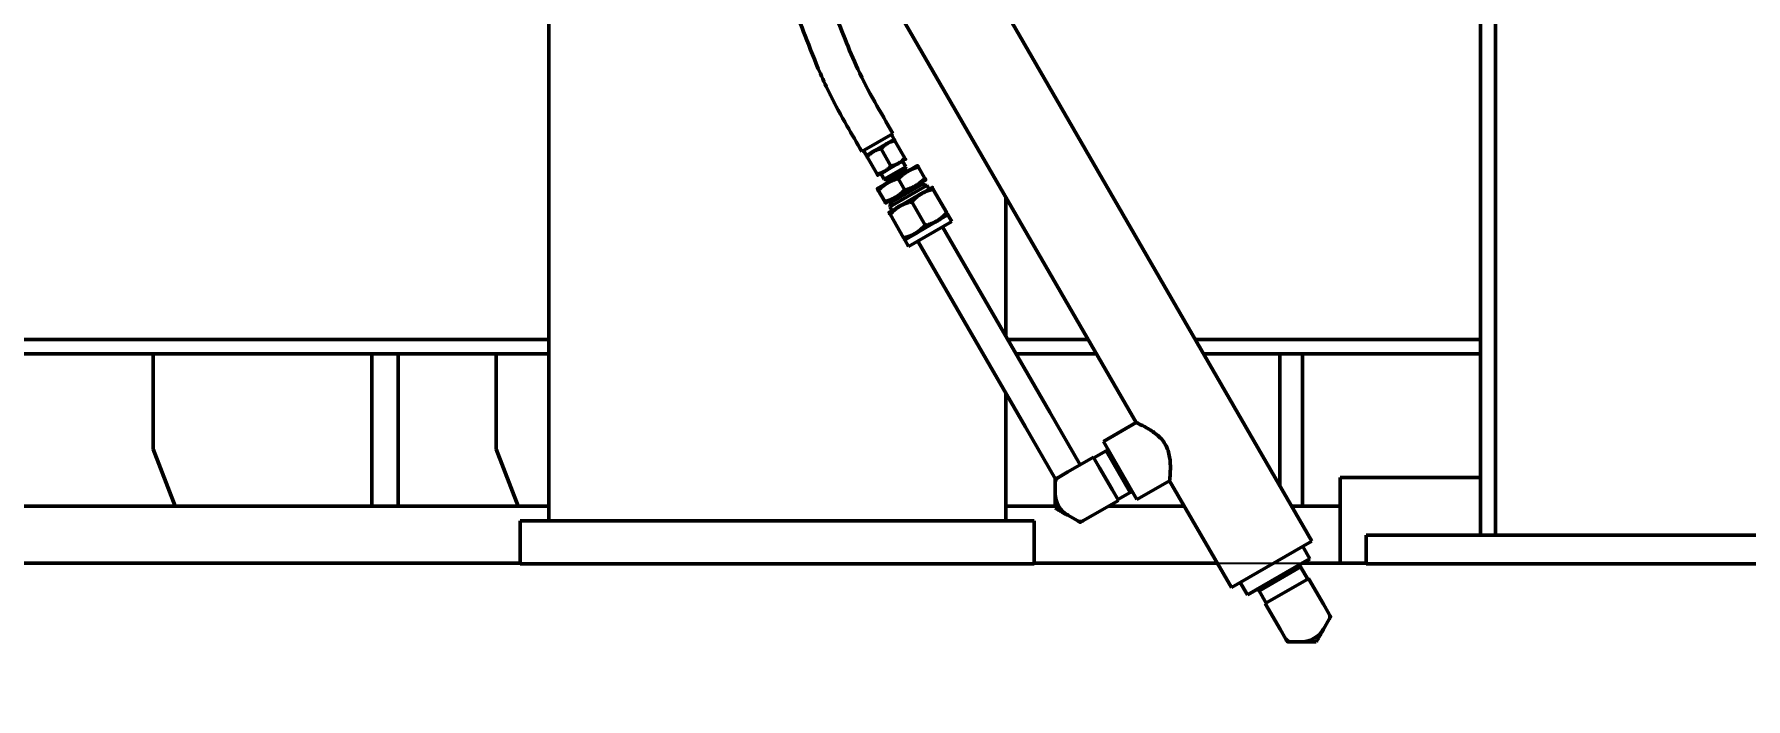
# Model space of a CAD drawing. Header units: inches. Extents: x 11 to 1621, y 11 to 1332.
# Drawn here: x 1264.19 to 1294.15, y 289.08 to 300.72 of the extents above; entities that cross this region are included whole.
import ezdxf

# ---------------------------------------------------------------- set-up
doc = ezdxf.new("R2010")
doc.units = ezdxf.units.IN
doc.header["$LTSCALE"] = 48
doc.header["$MEASUREMENT"] = 0
doc.linetypes.add('CHAIN', pattern=[0.7087, 0.4724, -0.0591, 0.1181, -0.0591])
doc.linetypes.add('DOUBLE_DASH_CHAIN', pattern=[1.2403, 0.6614, -0.0827, 0.1654, -0.0827, 0.1654, -0.0827])
for name, color, linetype, lineweight in [('Dimension (ANSI)', 7, 'Continuous', 25), ('Visible (ANSI)', 7, 'Continuous', 50), ('Work Plane (ANSI)', 7, 'DOUBLE_DASH_CHAIN', 25)]:
    doc.layers.add(name, color=color, linetype=linetype, lineweight=lineweight)
doc.styles.add('Dimension Text', font='tahoma.ttf')
doc.dimstyles.new('ELC FT', dxfattribs={"dimscale": 48, "dimtxt": 0.12, "dimasz": 0.098425, "dimexe": 0.05, "dimexo": 0.1, "dimgap": 0.031496, "dimtad": 1, "dimdec": 5, "dimzin": 3, "dimdsep": 46, "dimlunit": 4, "dimtxsty": 'Dimension Text', "dimcen": 0.09, "dimdle": 0.5, "dimclrd": 5, "dimclre": 5, "dimclrt": 256, "dimadec": 1, "dimazin": 3, "dimtfac": 0.833333, "dimtofl": 0, "dimtmove": 0, "dimatfit": 3, "dimfxl": 0, "dimfrac": 2, "dimtolj": 1, "dimtzin": 0, "dimlwd": 25, "dimlwe": 25, "dimarcsym": 0})

# ---------------------------------------------------------------- blocks, each defined once
blk = doc.blocks.new('*D39')
at = {"layer": 'Defpoints', "color": 0, "linetype": 'Continuous', "transparency": 16777216}
for p in [(1445.072, 324.19), (1247.197, 313.63), (1445.072, 253.693)]:
    blk.add_point(p, dxfattribs=at)
at = {"layer": 'Dimension (ANSI)', "color": 5, "linetype": 'Continuous', "lineweight": 25, "transparency": 16777216}
for p, q in [((1445.072, 319.39), (1445.072, 251.293)), ((1247.197, 308.83), (1247.197, 251.293)), ((1251.921, 253.693), (1440.348, 253.693))]:
    blk.add_line(p, q, dxfattribs=at)
at = {"layer": 'Dimension (ANSI)', "color": 5, "linetype": 'Continuous', "transparency": 16777216}
for points in [[(1251.921, 254.48), (1251.921, 252.905), (1247.197, 253.693)], [(1440.348, 254.48), (1440.348, 252.905), (1445.072, 253.693)]]:
    blk.add_solid(points, dxfattribs=at)
at = {"layer": 'Dimension (ANSI)', "linetype": 'Continuous', "lineweight": 25, "transparency": 16777216, "insert": (1346.134, 258.841), "char_height": 5.76, "attachment_point": 5, "style": 'Dimension Text'}
blk.add_mtext('\\A1;16\'-5 7/8"', dxfattribs=at)

msp = doc.modelspace()

# ---------------------------------------------------------------- linework, layer by layer
at = {"layer": 'Visible (ANSI)'}
for p, q in [((1289.769479, 291.942735), (1289.769479, 329.068464)), ((1289.509479, 291.942735), (1289.509479, 328.69438)), ((1277.835765, 306.937301), (1286.554375, 291.836226)), ((1276.428474, 306.124801), (1283.477834, 293.914952)), ((1273.196979, 292.192735), (1273.196979, 303.593586)), ((1278.678249, 298.662743), (1279.223845, 298.977743)), ((1278.757261, 298.59289), (1279.244833, 298.87439)), ((1279.194833, 298.960993), (1279.244833, 298.87439)), ((1279.221876, 298.981152), (1279.223845, 298.977743)), ((1279.432056, 298.54961), (1279.257177, 298.85251)), ((1278.67628, 298.666152), (1278.678249, 298.662743)), ((1278.707261, 298.679493), (1278.757261, 298.59289)), ((1278.944917, 298.26836), (1278.770037, 298.57126)), ((1279.188487, 298.408985), (1279.013607, 298.711885)), ((1279.079262, 298.316917), (1279.322832, 298.457542)), ((1279.322832, 298.457542), (1279.444616, 298.527855)), ((1279.39049, 298.496605), (1279.44924, 298.394847)), ((1278.957477, 298.246605), (1279.079262, 298.316917)), ((1279.011604, 298.277855), (1279.070354, 298.176097)), ((1279.070354, 298.176097), (1279.44924, 298.394847)), ((1279.12841, 298.160541), (1279.070354, 298.176097)), ((1279.476958, 298.315587), (1279.125135, 298.112462)), ((1279.12841, 298.160541), (1279.433684, 298.336791)), ((1279.12841, 298.160541), (1279.14841, 298.1259)), ((1279.431394, 297.988257), (1279.3157, 298.188645)), ((1279.433684, 298.336791), (1279.44924, 298.394847)), ((1279.433684, 298.336791), (1279.453684, 298.30215)), ((1279.65287, 298.41715), (1279.476958, 298.315587)), ((1279.621958, 298.06444), (1279.79787, 298.166002)), ((1279.783217, 298.191382), (1279.667523, 298.39177)), ((1279.125135, 298.112462), (1278.949224, 298.0109)), ((1279.079571, 297.785132), (1278.963877, 297.98552)), ((1279.094224, 297.759752), (1279.270135, 297.861315)), ((1279.817581, 298.069361), (1279.168062, 297.694361)), ((1279.736235, 298.091158), (1279.189859, 297.775708)), ((1279.270135, 297.861315), (1279.621958, 298.06444)), ((1279.72049, 297.925028), (1279.341604, 297.706278)), ((1279.736235, 298.091158), (1279.719235, 298.120602)), ((1279.909933, 298.034403), (1279.72049, 297.925028)), ((1279.736235, 298.091158), (1279.817581, 298.069361)), ((1279.855806, 298.003153), (1279.817581, 298.069361)), ((1279.929471, 298.000562), (1280.166395, 297.590198)), ((1281.196979, 295.430173), (1281.196979, 297.865507)), ((1279.341604, 297.706278), (1279.152161, 297.596903)), ((1279.189859, 297.775708), (1279.168062, 297.694361)), ((1279.206287, 297.628153), (1279.168062, 297.694361)), ((1279.171699, 297.563062), (1279.408623, 297.152698)), ((1279.189859, 297.775708), (1279.172859, 297.805152)), ((1279.550585, 297.781812), (1279.787509, 297.371448)), ((1279.99649, 297.446982), (1280.185933, 297.556357)), ((1280.254933, 297.436846), (1280.185933, 297.556357)), ((1280.254933, 297.436846), (1279.497161, 296.999346)), ((1279.617604, 297.228232), (1279.99649, 297.446982)), ((1280.092553, 297.343096), (1281.967553, 294.0955)), ((1279.428161, 297.118857), (1279.617604, 297.228232)), ((1279.497161, 296.999346), (1279.428161, 297.118857)), ((1279.65954, 297.093096), (1281.53454, 293.8455)), ((1247.571979, 295.371735), (1273.196979, 295.371735)), ((1281.230719, 295.371735), (1282.63676, 295.371735)), ((1284.513148, 295.371735), (1289.509479, 295.371735)), ((1247.571979, 295.121735), (1273.196979, 295.121735)), ((1266.273027, 295.121735), (1266.273027, 293.451101)), ((1270.099861, 295.121735), (1270.099861, 292.451101)), ((1270.561801, 295.121735), (1270.561801, 292.451101)), ((1272.278244, 293.451101), (1272.278244, 295.121735)), ((1281.375056, 295.121735), (1282.781097, 295.121735)), ((1284.657486, 295.121735), (1289.509479, 295.121735)), ((1285.997346, 295.121735), (1285.997346, 292.801028)), ((1286.394023, 295.121735), (1286.394023, 292.451101)), ((1281.196979, 292.192735), (1281.196979, 294.430173)), ((1282.498803, 293.175348), (1281.967553, 294.0955)), ((1281.53454, 293.8455), (1282.06579, 292.925348)), ((1283.477834, 293.914952), (1282.906608, 293.585154)), ((1266.65571, 292.451101), (1266.273027, 293.451101)), ((1272.660927, 292.451101), (1272.278244, 293.451101)), ((1282.954682, 293.418343), (1282.740081, 293.294443)), ((1282.906608, 293.585154), (1283.495108, 292.565842)), ((1282.991508, 293.438103), (1282.954682, 293.418343)), ((1282.954682, 293.418343), (1283.374682, 292.690882)), ((1282.282297, 293.050348), (1282.107297, 292.949312)), ((1282.282297, 293.050348), (1282.731331, 293.309598)), ((1282.731331, 293.309598), (1282.753206, 293.27171)), ((1282.840706, 293.120155), (1282.753206, 293.27171)), ((1282.840706, 293.120155), (1283.059456, 292.741269)), ((1282.063547, 292.671462), (1282.063547, 292.873535)), ((1283.146956, 292.589715), (1283.059456, 292.741269)), ((1284.066334, 292.89564), (1283.495108, 292.565842)), ((1284.066334, 292.89564), (1285.147084, 291.023726)), ((1289.509479, 292.951101), (1287.049479, 292.951101)), ((1287.049479, 291.451101), (1287.049479, 292.951101)), ((1270.095078, 292.451101), (1259.581696, 292.451101)), ((1270.095078, 292.451101), (1270.099861, 292.451101)), ((1270.099861, 292.451101), (1270.333636, 292.451101)), ((1273.196979, 292.451101), (1270.333636, 292.451101)), ((1282.063547, 292.451101), (1281.196979, 292.451101)), ((1282.719797, 292.292576), (1283.168831, 292.551826)), ((1284.322988, 292.451101), (1282.99437, 292.451101)), ((1283.146956, 292.589715), (1283.168831, 292.551826)), ((1283.374682, 292.690882), (1283.160081, 292.566982)), ((1283.410208, 292.712894), (1283.374682, 292.690882)), ((1287.049479, 292.451101), (1286.199377, 292.451101)), ((1272.696979, 291.442735), (1272.696979, 292.192735)), ((1272.696979, 292.192735), (1281.696979, 292.192735)), ((1281.696979, 291.442735), (1281.696979, 292.192735)), ((1282.457297, 292.19154), (1282.282297, 292.292576)), ((1282.719797, 292.292576), (1282.544797, 292.19154)), ((1287.504479, 291.942735), (1297.504479, 291.942735)), ((1287.504479, 291.442735), (1287.504479, 291.942735)), ((1285.147084, 291.023726), (1286.554375, 291.836226)), ((1286.397625, 291.745726), (1286.522625, 291.52922)), ((1272.696979, 291.451101), (1221.696979, 291.451101)), ((1272.696979, 291.442735), (1281.696979, 291.442735)), ((1284.900339, 291.451101), (1281.696979, 291.451101)), ((1285.428834, 290.89772), (1286.522625, 291.52922)), ((1285.632885, 290.967294), (1286.360346, 291.387294)), ((1286.338334, 291.422819), (1286.360346, 291.387294)), ((1286.360346, 291.387294), (1286.484246, 291.172693)), ((1287.049479, 291.451101), (1286.387319, 291.451101)), ((1287.049479, 291.451101), (1287.504479, 291.451101)), ((1287.504479, 291.442735), (1297.504479, 291.442735)), ((1285.303834, 291.114226), (1285.428834, 290.89772)), ((1285.613125, 291.00412), (1285.632885, 290.967294)), ((1285.632885, 290.967294), (1285.756785, 290.752693)), ((1285.931073, 290.853318), (1286.309959, 291.072068)), ((1286.461513, 291.159568), (1286.309959, 291.072068)), ((1286.461513, 291.159568), (1286.499402, 291.181443)), ((1286.758652, 290.732409), (1286.499402, 291.181443)), ((1285.741629, 290.743943), (1285.779518, 290.765818)), ((1286.000879, 290.294909), (1285.741629, 290.743943)), ((1285.931073, 290.853318), (1285.779518, 290.765818)), ((1286.758652, 290.732409), (1286.859688, 290.557409)), ((1286.859688, 290.469909), (1286.758652, 290.294909)), ((1286.000879, 290.294909), (1286.101916, 290.119909)), ((1286.379766, 290.076159), (1286.177693, 290.076159))]:
    msp.add_line(p, q, dxfattribs=at)
for centre, radius, start, end in [((1282.151047, 292.873535), 0.0875, 120, 180), ((1282.501047, 292.671462), 0.4375, 180, 240), ((1282.501047, 292.267317), 0.0875, 240, 300), ((1286.783911, 290.513659), 0.0875, 330, 30), ((1286.177693, 290.163659), 0.0875, 210, 270), ((1286.379766, 290.513659), 0.4375, 270, 330)]:
    msp.add_arc(centre, radius, start, end, dxfattribs=at)
for points, knots in [([(1270.019395, 309.768901), (1270.07825, 309.768717), (1270.137107, 309.76792), (1270.521377, 309.758593), (1270.844574, 309.731326), (1271.493833, 309.627739), (1271.816133, 309.546117), (1272.292177, 309.362447), (1272.466553, 309.275777), (1272.714142, 309.115548), (1272.800819, 309.049246), (1272.988802, 308.877475), (1273.080447, 308.767641), (1273.202888, 308.564799), (1273.243616, 308.477725), (1273.309891, 308.280968), (1273.334794, 308.168168), (1273.377747, 307.838382), (1273.378584, 307.603811), (1273.339164, 307.056003), (1273.291244, 306.736649), (1273.193643, 306.172037), (1273.14749, 305.928159), (1273.068535, 305.47802), (1273.034769, 305.270818), (1272.992387, 304.924059), (1272.979399, 304.7815), (1272.967978, 304.488623), (1272.971204, 304.339214), (1272.99914, 304.115179), (1273.013613, 304.037038), (1273.065169, 303.844399), (1273.110288, 303.731752), (1273.224289, 303.548058), (1273.28579, 303.47332), (1273.424898, 303.348473), (1273.499135, 303.298549), (1273.685025, 303.199197), (1273.799771, 303.157566), (1274.144407, 303.064042), (1274.385317, 303.036494), (1274.932425, 302.994559), (1275.241383, 302.985617), (1275.731837, 302.942941), (1275.924532, 302.916624), (1276.138917, 302.862458), (1276.186497, 302.848372), (1276.292681, 302.811422), (1276.350084, 302.786933), (1276.458421, 302.732084), (1276.509396, 302.701749), (1276.620085, 302.625839), (1276.678359, 302.578353), (1276.825029, 302.439295), (1276.908872, 302.338795), (1277.077781, 302.093614), (1277.161101, 301.944732), (1277.321658, 301.613181), (1277.398676, 301.42989), (1277.544186, 301.062305), (1277.61274, 300.88025), (1277.767504, 300.477223), (1277.854827, 300.254483), (1278.00561, 299.907322), (1278.061631, 299.784705), (1278.212833, 299.476262), (1278.313789, 299.292747), (1278.503029, 298.962571), (1278.591309, 298.813326), (1278.67628, 298.666152)], [21.6561496, 21.6561496, 21.6561496, 21.6561496, 22.073893808, 22.073893808, 24.387027243, 24.387027243, 26.957946058, 26.957946058, 28.691957115, 28.691957115, 29.777418732, 29.777418732, 31.327831615, 31.327831615, 32.39297014, 32.39297014, 33.536155094, 33.536155094, 35.47548806, 35.47548806, 37.791105104, 37.791105104, 39.527307316, 39.527307316, 41.051638794, 41.051638794, 42.158646091, 42.158646091, 43.390514457, 43.390514457, 44.069903382, 44.069903382, 45.103693556, 45.103693556, 45.89437232, 45.89437232, 46.643235815, 46.643235815, 47.692330239, 47.692330239, 49.697957624, 49.697957624, 52.154548729, 52.154548729, 53.928867616, 53.928867616, 54.476379365, 54.476379365, 55.225007496, 55.225007496, 55.969949631, 55.969949631, 56.920245395, 56.920245395, 58.479067254, 58.479067254, 60.260568787, 60.260568787, 62.086354068, 62.086354068, 63.716020368, 63.716020368, 65.588318948, 65.588318948, 66.601103921, 66.601103921, 68.136187969, 68.136187969, 69.44808849, 69.44808849, 69.44808849, 69.44808849]), ([(1273.907938, 306.621336), (1273.902997, 306.589232), (1273.897942, 306.557153), (1273.831495, 306.143826), (1273.756589, 305.767304), (1273.663241, 305.208307), (1273.634204, 305.007952), (1273.60628, 304.704013), (1273.600531, 304.590651), (1273.602203, 304.374764), (1273.611053, 304.274355), (1273.635215, 304.149786), (1273.644645, 304.113272), (1273.662547, 304.058836), (1273.670253, 304.038805), (1273.691036, 303.991944), (1273.704737, 303.967276), (1273.73147, 303.927851), (1273.744163, 303.912081), (1273.774523, 303.880119), (1273.793069, 303.864114), (1273.868068, 303.811304), (1273.94171, 303.776252), (1274.219502, 303.690375), (1274.476891, 303.659209), (1274.944004, 303.627491), (1275.137885, 303.618992), (1275.453636, 303.599106), (1275.573837, 303.590154), (1275.842098, 303.562365), (1275.989858, 303.541732), (1276.295429, 303.477017), (1276.454031, 303.42881), (1276.705748, 303.316737), (1276.805737, 303.261056), (1277.006366, 303.126209), (1277.104735, 303.044801), (1277.319802, 302.833709), (1277.428785, 302.697716), (1277.616305, 302.418836), (1277.696584, 302.277089), (1277.92151, 301.83047), (1278.047059, 301.508741), (1278.242288, 300.99873), (1278.311455, 300.815802), (1278.45445, 300.456754), (1278.528016, 300.28063), (1278.697, 299.913243), (1278.795041, 299.724387), (1279.005296, 299.350786), (1279.114144, 299.167749), (1279.221876, 298.981152)], [37.062164771, 37.062164771, 37.062164771, 37.062164771, 37.284401089, 37.284401089, 39.928774755, 39.928774755, 41.530091926, 41.530091926, 42.589838479, 42.589838479, 43.749321408, 43.749321408, 44.299958254, 44.299958254, 44.663756566, 44.663756566, 45.222992821, 45.222992821, 45.679878818, 45.679878818, 46.235006899, 46.235006899, 47.488994786, 47.488994786, 49.936143316, 49.936143316, 51.502835596, 51.502835596, 52.452470119, 52.452470119, 53.631893269, 53.631893269, 54.948091482, 54.948091482, 55.916372966, 55.916372966, 57.032478374, 57.032478374, 58.582174803, 58.582174803, 60.019440854, 60.019440854, 62.947237566, 62.947237566, 64.552575532, 64.552575532, 66.100975845, 66.100975845, 67.827190554, 67.827190554, 69.44808849, 69.44808849, 69.44808849, 69.44808849]), ([(1283.990582, 293.531446), (1283.970969, 293.565416), (1283.947518, 293.597539), (1283.895205, 293.656484), (1283.86639, 293.683351), (1283.777522, 293.755945), (1283.715264, 293.793977), (1283.612252, 293.85153), (1283.563489, 293.87529), (1283.512957, 293.899058), (1283.49975, 293.905072), (1283.482184, 293.91302), (1283.477834, 293.914952), (1283.477834, 293.914952)], [0, 0, 0, 0, 0.298896272, 0.298896272, 0.597792544, 0.597792544, 1.195585088, 1.195585088, 1.783074842, 1.783074842, 2.076819718, 2.076819718, 2.370564595, 2.370564595, 2.370564595, 2.370564595]), ([(1284.066334, 292.89564), (1284.066334, 292.89564), (1284.066836, 292.900374), (1284.068735, 292.91956), (1284.070131, 292.934004), (1284.074813, 292.98965), (1284.078618, 293.04376), (1284.080282, 293.161748), (1284.078474, 293.23468), (1284.060039, 293.34794), (1284.05118, 293.386327), (1284.026289, 293.461104), (1284.010195, 293.497476), (1283.990582, 293.531446)], [7.111693784, 7.111693784, 7.111693784, 7.111693784, 7.405438661, 7.405438661, 7.699183537, 7.699183537, 8.286673291, 8.286673291, 8.884465835, 8.884465835, 9.183362107, 9.183362107, 9.482258379, 9.482258379, 9.482258379, 9.482258379])]:
    msp.add_open_spline(points, degree=3, knots=knots, dxfattribs=at)
for points, weights in [([(1279.122832, 298.803953), (1279.066311, 298.77132), (1279.013607, 298.711885)], [1, 1.0379548493, 1]), ([(1279.257177, 298.85251), (1279.179352, 298.836585), (1279.122832, 298.803953)], [1, 1.0379548493, 1]), ([(1279.244616, 298.874265), (1279.244616, 298.874265), (1279.257177, 298.85251)], [1, 1.0379548493, 1]), ([(1278.770037, 298.57126), (1278.757477, 298.593015), (1278.757477, 298.593015)], [1, 1.0379548493, 1]), ([(1278.879262, 298.663328), (1278.822741, 298.630695), (1278.770037, 298.57126)], [1, 1.0379548493, 1]), ([(1279.013607, 298.711885), (1278.935783, 298.69596), (1278.879262, 298.663328)], [1, 1.0379548493, 1]), ([(1279.188487, 298.408985), (1279.266311, 298.42491), (1279.322832, 298.457542)], [1, 1.0379548493, 1]), ([(1279.322832, 298.457542), (1279.379352, 298.490174), (1279.432056, 298.54961)], [1, 1.0379548493, 1]), ([(1279.432056, 298.54961), (1279.444616, 298.527855), (1279.444616, 298.527855)], [1, 1.0379548493, 1]), ([(1278.944917, 298.26836), (1279.022741, 298.284285), (1279.079262, 298.316917)], [1, 1.0379548493, 1]), ([(1278.957477, 298.246605), (1278.957477, 298.246605), (1278.944917, 298.26836)], [1, 1.0379548493, 1]), ([(1279.079262, 298.316917), (1279.135783, 298.349549), (1279.188487, 298.408985)], [1, 1.0379548493, 1]), ([(1279.3157, 298.188645), (1279.206776, 298.159598), (1279.125135, 298.112462)], [1, 1.0379548493, 1]), ([(1279.476958, 298.315587), (1279.395317, 298.268452), (1279.3157, 298.188645)], [1, 1.0379548493, 1]), ([(1279.667523, 298.39177), (1279.558599, 298.362723), (1279.476958, 298.315587)], [1, 1.0379548493, 1]), ([(1279.621958, 298.06444), (1279.703599, 298.111575), (1279.783217, 298.191382)], [1, 1.0379548493, 1]), ([(1279.65287, 298.41715), (1279.65287, 298.41715), (1279.667523, 298.39177)], [1, 1.0379548493, 1]), ([(1279.783217, 298.191382), (1279.79787, 298.166002), (1279.79787, 298.166002)], [1, 1.0379548493, 1]), ([(1278.963877, 297.98552), (1278.949224, 298.0109), (1278.949224, 298.0109)], [1, 1.0379548493, 1]), ([(1279.125135, 298.112462), (1279.043495, 298.065327), (1278.963877, 297.98552)], [1, 1.0379548493, 1]), ([(1279.079571, 297.785132), (1279.188495, 297.81418), (1279.270135, 297.861315)], [1, 1.0379548493, 1]), ([(1279.270135, 297.861315), (1279.351776, 297.90845), (1279.431394, 297.988257)], [1, 1.0379548493, 1]), ([(1279.431394, 297.988257), (1279.540317, 298.017305), (1279.621958, 298.06444)], [1, 1.0379548493, 1]), ([(1279.72049, 297.925028), (1279.632569, 297.874267), (1279.550585, 297.781812)], [1, 1.0379548493, 1]), ([(1279.929471, 298.000562), (1279.808411, 297.975789), (1279.72049, 297.925028)], [1, 1.0379548493, 1]), ([(1279.909933, 298.034403), (1279.909933, 298.034403), (1279.929471, 298.000562)], [1, 1.0379548493, 1]), ([(1279.094224, 297.759752), (1279.094224, 297.759752), (1279.079571, 297.785132)], [1, 1.0379548493, 1]), ([(1279.171699, 297.563062), (1279.152161, 297.596903), (1279.152161, 297.596903)], [1, 1.0379548493, 1]), ([(1279.341604, 297.706278), (1279.253683, 297.655517), (1279.171699, 297.563062)], [1, 1.0379548493, 1]), ([(1279.550585, 297.781812), (1279.429525, 297.757039), (1279.341604, 297.706278)], [1, 1.0379548493, 1]), ([(1279.99649, 297.446982), (1280.084411, 297.497743), (1280.166395, 297.590198)], [1, 1.0379548493, 1]), ([(1280.166395, 297.590198), (1280.185933, 297.556357), (1280.185933, 297.556357)], [1, 1.0379548493, 1]), ([(1279.617604, 297.228232), (1279.705525, 297.278993), (1279.787509, 297.371448)], [1, 1.0379548493, 1]), ([(1279.787509, 297.371448), (1279.908569, 297.396221), (1279.99649, 297.446982)], [1, 1.0379548493, 1]), ([(1279.408623, 297.152698), (1279.529683, 297.177471), (1279.617604, 297.228232)], [1, 1.0379548493, 1]), ([(1279.428161, 297.118857), (1279.428161, 297.118857), (1279.408623, 297.152698)], [1, 1.0379548493, 1]), ([(1282.063547, 292.924053), (1282.085937, 292.93698), (1282.107297, 292.949312)], [1, 1.00703346309, 1.01146016557]), ([(1282.063547, 292.873535), (1282.063547, 292.898198), (1282.063547, 292.924053)], [1.01146016557, 1.00703346309, 1]), ([(1282.063547, 292.418871), (1282.063547, 292.554234), (1282.063547, 292.671462)], [1, 1.0379548493, 1]), ([(1282.282297, 292.292576), (1282.180775, 292.35119), (1282.063547, 292.418871)], [1, 1.0379548493, 1]), ([(1282.501047, 292.166281), (1282.478656, 292.179208), (1282.457297, 292.19154)], [1, 1.00703346309, 1.01146016557]), ([(1282.544797, 292.19154), (1282.523437, 292.179208), (1282.501047, 292.166281)], [1.01146016557, 1.00703346309, 1]), ([(1286.859688, 290.557409), (1286.87202, 290.536049), (1286.884947, 290.513659)], [1.01146016557, 1.00703346309, 1]), ([(1286.884947, 290.513659), (1286.87202, 290.491268), (1286.859688, 290.469909)], [1, 1.00703346309, 1.01146016557]), ([(1286.127175, 290.076159), (1286.114248, 290.098549), (1286.101916, 290.119909)], [1, 1.00703346309, 1.01146016557]), ([(1286.177693, 290.076159), (1286.153029, 290.076159), (1286.127175, 290.076159)], [1.01146016557, 1.00703346309, 1]), ([(1286.632356, 290.076159), (1286.496993, 290.076159), (1286.379766, 290.076159)], [1, 1.0379548493, 1]), ([(1286.758652, 290.294909), (1286.700038, 290.193386), (1286.632356, 290.076159)], [1, 1.0379548493, 1])]:
    msp.add_rational_spline(points, weights, degree=2, dxfattribs=at)
at = {"layer": 'Work Plane (ANSI)', "linetype": 'CHAIN', "ltscale": 0.952448}
msp.add_line((1018.545281, 291.451101), (1479.309314, 291.451101), dxfattribs=at)

# ---------------------------------------------------------------- dimensions: what is measured, and where the dimension line sits
at = {"layer": 'Dimension (ANSI)', "color": 5, "linetype": 'Continuous', "lineweight": 25, "true_color": 0x0000ff}
dim = msp.add_linear_dim(base=(1445.071979, 253.692735), p1=(1247.196979, 313.630235), p2=(1445.071979, 324.190163), angle=180, dimstyle='ELC FT', override={"dimgap": 0.031496, "dimdec": 5, "dimlfac": 1, "dimtol": 0, "dimlim": 0, "dimtp": 0, "dimtm": 0, "dimtdec": 2, "dimatfit": 1}, dxfattribs=at)
dim.commit()
dim.dimension.update_dxf_attribs({"geometry": '*D39', "text_midpoint": (1346.134479, 253.692735), "dimtype": 160})

doc.saveas('drawing.dxf')
